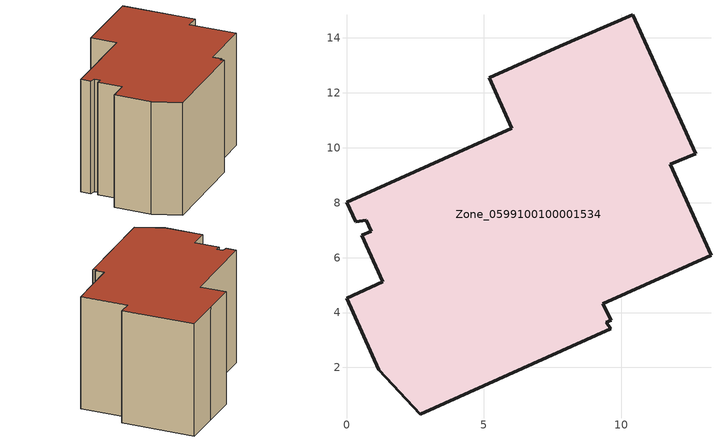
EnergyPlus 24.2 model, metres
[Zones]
Zone_0599100100001534
 floor ground (C_G): 0.72,7.36 0.34,7.31 0.02,8.02 6.01,10.72 5.2,12.54 7.76,13.7 10.43,14.85 12.72,9.77 11.8,9.4 13.27,6.09 9.33,4.32 9.63,3.72 9.46,3.64 9.62,3.41 2.69,0.29 1.18,1.92 0,4.52 1.31,5.12 0.56,6.82 0.9,6.96 z0
 wall outside (C_F): 12.72,9.77 10.43,14.85 7.76,13.7 5.2,12.54 6.01,10.72 0.02,8.02 0.34,7.31 0.72,7.36 0.9,6.96 0.56,6.82 1.31,5.12 0,4.52 1.18,1.92 2.69,0.29 9.62,3.41 9.46,3.64 9.63,3.72 9.33,4.32 13.27,6.09 11.8,9.4 12.72,9.77 z0:8.81
 roof outside (C_R): 0.72,7.36 0.9,6.96 0.56,6.82 1.31,5.12 0,4.52 1.18,1.92 2.69,0.29 9.62,3.41 9.46,3.64 9.63,3.72 9.33,4.32 13.27,6.09 11.8,9.4 12.72,9.77 10.43,14.85 7.76,13.7 5.2,12.54 6.01,10.72 0.02,8.02 0.34,7.31 z8.81
[BUILDING]
Pand.0599100100001534: North Axis=0; Terrain=City; Loads Convergence Tolerance Value=0.04; Temperature Convergence Tolerance Value=0.4; Solar Distribution=FullExterior; Maximum Number of Warmup Days=25; Minimum Number of Warmup Days=1
[Site:Location]
Rotterdam.The.Hague.AP_ZH_NLD Design_Conditions: Latitude=51.96; Longitude=4.45; Time Zone=1; Elevation=-4.5
[SITE:GROUNDTEMPERATURE:BUILDINGSURFACE]
18, 18, 18, 18, 18, 18, 18, 18, 18, 18, 18, 18
[MATERIAL] Thermal Absorptance=0.9; Solar Absorptance=0.7; Visible Absorptance=0.7
Name | Roughness | Thickness | Conductivity | Density | Specific Heat
G.D.2006-2014 | MediumSmooth | 0.15 | 0.06 | 540 | 1210
F.D.2006-2014 | Rough | 0.3 | 0.12 | 1920 | 840
R.D.2006-2014 | MediumRough | 0.2 | 0.08 | 1500 | 1000
[CONSTRUCTION]
C_G: G.D.2006-2014
C_F: F.D.2006-2014
C_R: R.D.2006-2014
[ZONE]
Zone_0599100100001534: Type=1; Multiplier=1; Ceiling Height=Autocalculate; Volume=Autocalculate; Floor Area=autocalculate; Part of Total Floor Area=Yes
[ZONEINFILTRATION:DESIGNFLOWRATE]
Infil_Zone_0599100100001534: Zone or ZoneList or Space or SpaceList=Zone_0599100100001534; Schedule=AlwaysOn; Design Flow Rate Calculation Method=Flow/Area; Flow Rate per Floor Area=0.0021; Constant Term Coefficient=1; Temperature Term Coefficient=0; Velocity Term Coefficient=0; Velocity Squared Term Coefficient=0
[HVACTEMPLATE:ZONE:IDEALLOADSAIRSYSTEM]
Zone_0599100100001534: Maximum Heating Supply Air Temperature=50; Minimum Cooling Supply Air Temperature=13; Maximum Heating Supply Air Humidity Ratio=0.0156; Minimum Cooling Supply Air Humidity Ratio=0.0077; Heating Limit=NoLimit; Cooling Limit=NoLimit; Dehumidification Control Type=ConstantSensibleHeatRatio; Cooling Sensible Heat Ratio=0.7; Dehumidification Setpoint=60; Humidification Control Type=None; Humidification Setpoint=30; Outdoor Air Method=None; Outdoor Air Flow Rate per Person=0.00944; Outdoor Air Flow Rate per Zone Floor Area=0; Outdoor Air Flow Rate per Zone=0; Demand Controlled Ventilation Type=None; Outdoor Air Economizer Type=NoEconomizer; Heat Recovery Type=None; Sensible Heat Recovery Effectiveness=0.7; Latent Heat Recovery Effectiveness=0.65
[ZONECONTROL:THERMOSTAT]
ThermostatControl_Zone_0599100100001534: Zone or ZoneList=Zone_0599100100001534; Control Type Schedule=DualSetpointControlType; Control 1=Thermostat_Zone_0599100100001534; Temperature Difference Between Cutout And Setpoint=0
[THERMOSTATSETPOINT:DUALSETPOINT]
Thermostat_Zone_0599100100001534: Heating Setpoint Temperature Schedule=HeatingSetpoint_Zone_0599100100001534; Cooling Setpoint Temperature Schedule=CoolingSetpoint_Zone_0599100100001534
[SCHEDULE:COMPACT]
HeatingSetpoint_Zone_0599100100001534: Through: 12/31, For: AllDays, Until: 24:00, 21
CoolingSetpoint_Zone_0599100100001534: Through: 12/31, For: AllDays, Until: 24:00, 24
DualSetpointControlType: Through: 12/31, For: AllDays, Until: 24:00, 4
AlwaysOn: Through: 12/31, For: AllDays, Until: 24:00, 1
